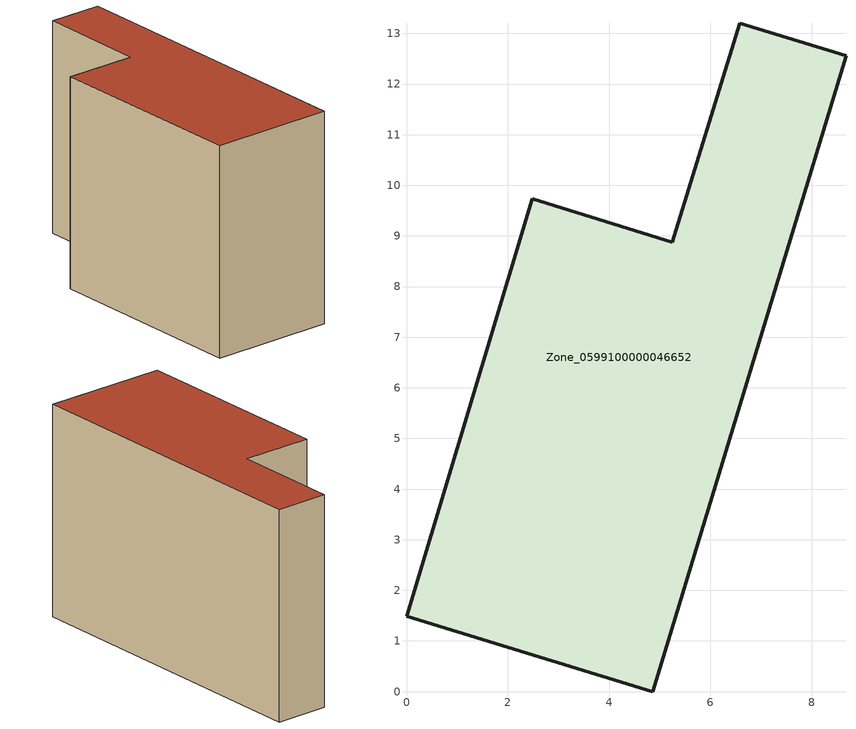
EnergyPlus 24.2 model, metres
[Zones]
Zone_0599100000046652
 floor ground (C_G): 0,1.49 2.48,9.74 5.25,8.88 6.58,13.2 8.68,12.56 4.86,0 z0
 wall outside (C_F): 2.48,9.74 0,1.49 4.86,0 8.68,12.56 6.58,13.2 5.25,8.88 2.48,9.74 z0:8.6
 roof outside (C_R): 8.68,12.56 6.58,13.2 5.25,8.88 2.48,9.74 0,1.49 4.86,0 z8.6
[BUILDING]
Pand.0599100000046652: North Axis=0; Terrain=City; Loads Convergence Tolerance Value=0.04; Temperature Convergence Tolerance Value=0.4; Solar Distribution=FullExterior; Maximum Number of Warmup Days=25; Minimum Number of Warmup Days=1
[Site:Location]
Rotterdam.The.Hague.AP_ZH_NLD Design_Conditions: Latitude=51.96; Longitude=4.45; Time Zone=1; Elevation=-4.5
[SITE:GROUNDTEMPERATURE:BUILDINGSURFACE]
18, 18, 18, 18, 18, 18, 18, 18, 18, 18, 18, 18
[MATERIAL] Thermal Absorptance=0.9; Solar Absorptance=0.7; Visible Absorptance=0.7
Name | Roughness | Thickness | Conductivity | Density | Specific Heat
G.TI.1975-1991 | MediumSmooth | 0.15 | 0.288461 | 540 | 1210
F.TI.1975-1991 | Rough | 0.3 | 0.230769 | 1920 | 840
R.TI.1975-1991 | MediumRough | 0.2 | 0.153846 | 1500 | 1000
[CONSTRUCTION]
C_G: G.TI.1975-1991
C_F: F.TI.1975-1991
C_R: R.TI.1975-1991
[ZONE]
Zone_0599100000046652: Type=1; Multiplier=1; Ceiling Height=Autocalculate; Volume=Autocalculate; Floor Area=autocalculate; Part of Total Floor Area=Yes
[ZONEINFILTRATION:DESIGNFLOWRATE]
Infil_Zone_0599100000046652: Zone or ZoneList or Space or SpaceList=Zone_0599100000046652; Schedule=AlwaysOn; Design Flow Rate Calculation Method=Flow/Area; Flow Rate per Floor Area=0.003; Constant Term Coefficient=1; Temperature Term Coefficient=0; Velocity Term Coefficient=0; Velocity Squared Term Coefficient=0
[HVACTEMPLATE:ZONE:IDEALLOADSAIRSYSTEM]
Zone_0599100000046652: Maximum Heating Supply Air Temperature=50; Minimum Cooling Supply Air Temperature=13; Maximum Heating Supply Air Humidity Ratio=0.0156; Minimum Cooling Supply Air Humidity Ratio=0.0077; Heating Limit=NoLimit; Cooling Limit=NoLimit; Dehumidification Control Type=ConstantSensibleHeatRatio; Cooling Sensible Heat Ratio=0.7; Dehumidification Setpoint=60; Humidification Control Type=None; Humidification Setpoint=30; Outdoor Air Method=None; Outdoor Air Flow Rate per Person=0.00944; Outdoor Air Flow Rate per Zone Floor Area=0; Outdoor Air Flow Rate per Zone=0; Demand Controlled Ventilation Type=None; Outdoor Air Economizer Type=NoEconomizer; Heat Recovery Type=None; Sensible Heat Recovery Effectiveness=0.7; Latent Heat Recovery Effectiveness=0.65
[ZONECONTROL:THERMOSTAT]
ThermostatControl_Zone_0599100000046652: Zone or ZoneList=Zone_0599100000046652; Control Type Schedule=DualSetpointControlType; Control 1=Thermostat_Zone_0599100000046652; Temperature Difference Between Cutout And Setpoint=0
[THERMOSTATSETPOINT:DUALSETPOINT]
Thermostat_Zone_0599100000046652: Heating Setpoint Temperature Schedule=HeatingSetpoint_Zone_0599100000046652; Cooling Setpoint Temperature Schedule=CoolingSetpoint_Zone_0599100000046652
[SCHEDULE:COMPACT]
HeatingSetpoint_Zone_0599100000046652: Through: 12/31, For: AllDays, Until: 24:00, 21
CoolingSetpoint_Zone_0599100000046652: Through: 12/31, For: AllDays, Until: 24:00, 24
DualSetpointControlType: Through: 12/31, For: AllDays, Until: 24:00, 4
AlwaysOn: Through: 12/31, For: AllDays, Until: 24:00, 1
